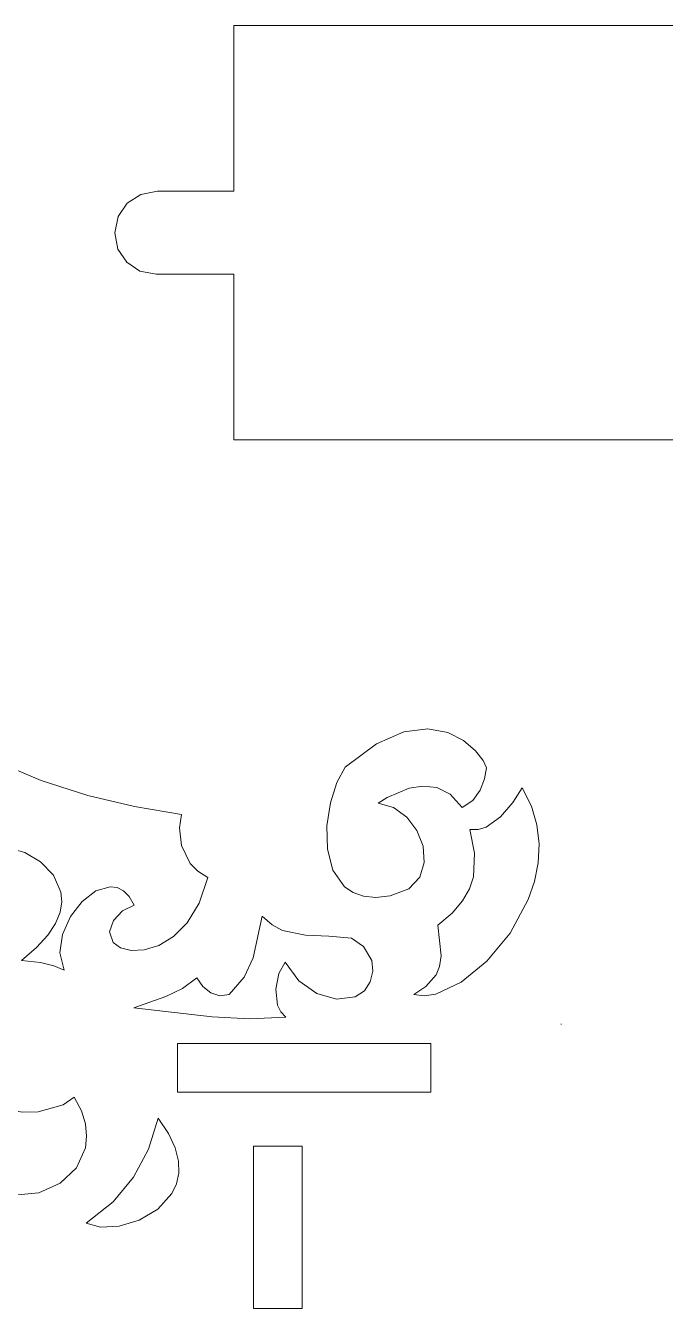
# Model space of a CAD drawing. Header units: millimetres. Extents: x -177 to 176, y -151 to 151.
# Drawn here: x 39.6 to 77.7, y -60.9 to 15.7 of the extents above; entities that cross this region are included whole.
import ezdxf

# ---------------------------------------------------------------- set-up
doc = ezdxf.new("R2010")
doc.units = ezdxf.units.MM
doc.header["$MEASUREMENT"] = 0
doc.layers.add('Camada 1', color=7, linetype='Continuous')
doc.layers.add('layer 1', color=7, linetype='Continuous')

msp = doc.modelspace()

# ---------------------------------------------------------------- linework, layer by layer
at = {"layer": 'Camada 1', "color": 1, "lineweight": 9}
msp.add_open_spline([(51.9858, 0.8632), (51.9858, 0.8632), (47.362, 0.8632), (47.362, 0.8632), (47.362, 0.8632), (47.362, 0.8632), (46.3834, 1.0522), (46.3834, 1.0522), (46.3834, 1.0522), (46.3834, 1.0522), (45.5991, 1.5734), (45.5991, 1.5734), (45.5991, 1.5734), (45.5991, 1.5734), (45.0781, 2.3574), (45.0781, 2.3574), (45.0781, 2.3574), (45.0781, 2.3574), (44.889, 3.3361), (44.889, 3.3361), (44.889, 3.3361), (44.889, 3.3361), (45.0887, 4.3147), (45.0887, 4.3147), (45.0887, 4.3147), (45.0887, 4.3147), (45.6334, 5.0991), (45.6334, 5.0991), (45.6334, 5.0991), (45.6334, 5.0991), (46.4413, 5.6201), (46.4413, 5.6201), (46.4413, 5.6201), (46.4413, 5.6201), (47.4305, 5.8091), (47.4305, 5.8091), (47.4305, 5.8091), (47.4305, 5.8091), (51.9816, 5.8091), (51.9816, 5.8091), (51.9816, 5.8091), (51.9816, 5.8091), (51.9858, 15.7007), (51.9858, 15.7007), (51.9858, 15.7007), (51.9858, 15.7007), (101.445, 15.7007), (101.445, 15.7007), (101.445, 15.7007), (101.445, 15.7007), (101.4495, 5.8091), (101.4495, 5.8091), (101.4495, 5.8091), (101.4495, 5.8091), (106.0003, 5.8091), (106.0003, 5.8091), (106.0003, 5.8091), (106.0003, 5.8091), (106.9898, 5.6201), (106.9898, 5.6201), (106.9898, 5.6201), (106.9898, 5.6201), (107.7977, 5.0991), (107.7977, 5.0991), (107.7977, 5.0991), (107.7977, 5.0991), (108.3424, 4.3147), (108.3424, 4.3147), (108.3424, 4.3147), (108.3424, 4.3147), (108.542, 3.3361), (108.542, 3.3361), (108.542, 3.3361), (108.542, 3.3361), (108.353, 2.3574), (108.353, 2.3574), (108.353, 2.3574), (108.353, 2.3574), (107.8318, 1.5734), (107.8318, 1.5734), (107.8318, 1.5734), (107.8318, 1.5734), (107.0477, 1.0522), (107.0477, 1.0522), (107.0477, 1.0522), (107.0477, 1.0522), (106.0692, 0.8632), (106.0692, 0.8632), (106.0692, 0.8632), (106.0692, 0.8632), (101.445, 0.8632), (101.445, 0.8632), (101.445, 0.8632), (101.445, 0.8632), (101.445, -9.0289), (101.445, -9.0289), (101.445, -9.0289), (101.445, -9.0289), (51.9858, -9.0289), (51.9858, -9.0289), (51.9858, -9.0289), (51.9858, -9.0289), (51.9858, 0.8632), (51.9858, 0.8632), (51.9858, 0.8632), (51.9858, 0.8632), (51.9858, 0.8632), (51.9858, 0.8632)], degree=3, knots=[0, 0, 0, 0, 0.0357142857142857, 0.0357142857142857, 0.0357142857142857, 0.0357142857142857, 0.0714285714285714, 0.0714285714285714, 0.0714285714285714, 0.0714285714285714, 0.1071428571428571, 0.1071428571428571, 0.1071428571428571, 0.1071428571428571, 0.1428571428571428, 0.1428571428571428, 0.1428571428571428, 0.1428571428571428, 0.1785714285714286, 0.1785714285714286, 0.1785714285714286, 0.1785714285714286, 0.2142857142857143, 0.2142857142857143, 0.2142857142857143, 0.2142857142857143, 0.25, 0.25, 0.25, 0.25, 0.2857142857142857, 0.2857142857142857, 0.2857142857142857, 0.2857142857142857, 0.3214285714285715, 0.3214285714285715, 0.3214285714285715, 0.3214285714285715, 0.3571428571428572, 0.3571428571428572, 0.3571428571428572, 0.3571428571428572, 0.3928571428571428, 0.3928571428571428, 0.3928571428571428, 0.3928571428571428, 0.4285714285714285, 0.4285714285714285, 0.4285714285714285, 0.4285714285714285, 0.4642857142857143, 0.4642857142857143, 0.4642857142857143, 0.4642857142857143, 0.5, 0.5, 0.5, 0.5, 0.5357142857142857, 0.5357142857142857, 0.5357142857142857, 0.5357142857142857, 0.5714285714285714, 0.5714285714285714, 0.5714285714285714, 0.5714285714285714, 0.6071428571428571, 0.6071428571428571, 0.6071428571428571, 0.6071428571428571, 0.6428571428571429, 0.6428571428571429, 0.6428571428571429, 0.6428571428571429, 0.6785714285714286, 0.6785714285714286, 0.6785714285714286, 0.6785714285714286, 0.7142857142857143, 0.7142857142857143, 0.7142857142857143, 0.7142857142857143, 0.75, 0.75, 0.75, 0.75, 0.7857142857142857, 0.7857142857142857, 0.7857142857142857, 0.7857142857142857, 0.8214285714285714, 0.8214285714285714, 0.8214285714285714, 0.8214285714285714, 0.8571428571428571, 0.8571428571428571, 0.8571428571428571, 0.8571428571428571, 0.8928571428571429, 0.8928571428571429, 0.8928571428571429, 0.8928571428571429, 0.9285714285714286, 0.9285714285714286, 0.9285714285714286, 0.9285714285714286, 1, 1, 1, 1], dxfattribs=at)
at = {"layer": 'layer 1', "color": 1, "lineweight": 9}
for points, knots in [([(60.5902, -30.7227), (60.5902, -30.7227), (61.5177, -30.9729), (61.5177, -30.9729), (61.5177, -30.9729), (61.5177, -30.9729), (62.308, -31.5529), (62.308, -31.5529), (62.308, -31.5529), (62.308, -31.5529), (62.9103, -32.3606), (62.9103, -32.3606), (62.9103, -32.3606), (62.9103, -32.3606), (63.274, -33.2945), (63.274, -33.2945), (63.274, -33.2945), (63.274, -33.2945), (63.3478, -34.2529), (63.3478, -34.2529), (63.3478, -34.2529), (63.3478, -34.2529), (63.0812, -35.1339), (63.0812, -35.1339), (63.0812, -35.1339), (63.0812, -35.1339), (62.4231, -35.8362), (62.4231, -35.8362), (62.4231, -35.8362), (62.4231, -35.8362), (61.3223, -36.2577), (61.3223, -36.2577), (61.3223, -36.2577), (61.3223, -36.2577), (60.4539, -36.3439), (60.4539, -36.3439), (60.4539, -36.3439), (60.4539, -36.3439), (59.7152, -36.2693), (59.7152, -36.2693), (59.7152, -36.2693), (59.7152, -36.2693), (59.0982, -36.0524), (59.0982, -36.0524), (59.0982, -36.0524), (59.0982, -36.0524), (58.5951, -35.7111), (58.5951, -35.7111), (58.5951, -35.7111), (58.5951, -35.7111), (57.9006, -34.7284), (57.9006, -34.7284), (57.9006, -34.7284), (57.9006, -34.7284), (57.5688, -33.4678), (57.5688, -33.4678), (57.5688, -33.4678), (57.5688, -33.4678), (57.538, -32.075), (57.538, -32.075), (57.538, -32.075), (57.538, -32.075), (57.746, -30.6963), (57.746, -30.6963), (57.746, -30.6963), (57.746, -30.6963), (58.1306, -29.4775), (58.1306, -29.4775), (58.1306, -29.4775), (58.1306, -29.4775), (58.6296, -28.5649), (58.6296, -28.5649), (58.6296, -28.5649), (58.6296, -28.5649), (60.4937, -27.1799), (60.4937, -27.1799), (60.4937, -27.1799), (60.4937, -27.1799), (62.1385, -26.4663), (62.1385, -26.4663), (62.1385, -26.4663), (62.1385, -26.4663), (63.5581, -26.2876), (63.5581, -26.2876), (63.5581, -26.2876), (63.5581, -26.2876), (64.7464, -26.5065), (64.7464, -26.5065), (64.7464, -26.5065), (64.7464, -26.5065), (65.6971, -26.9862), (65.6971, -26.9862), (65.6971, -26.9862), (65.6971, -26.9862), (66.4046, -27.5895), (66.4046, -27.5895), (66.4046, -27.5895), (66.4046, -27.5895), (66.8623, -28.1799), (66.8623, -28.1799), (66.8623, -28.1799), (66.8623, -28.1799), (67.0643, -28.62), (67.0643, -28.62), (67.0643, -28.62), (67.0643, -28.62), (66.9409, -29.2672), (66.9409, -29.2672), (66.9409, -29.2672), (66.9409, -29.2672), (66.6762, -29.9455), (66.6762, -29.9455), (66.6762, -29.9455), (66.6762, -29.9455), (66.2414, -30.5515), (66.2414, -30.5515), (66.2414, -30.5515), (66.2414, -30.5515), (65.6081, -30.9826), (65.6081, -30.9826), (65.6081, -30.9826), (65.6081, -30.9826), (64.8985, -30.1869), (64.8985, -30.1869), (64.8985, -30.1869), (64.8985, -30.1869), (64.0981, -29.7891), (64.0981, -29.7891), (64.0981, -29.7891), (64.0981, -29.7891), (63.2643, -29.6995), (63.2643, -29.6995), (63.2643, -29.6995), (63.2643, -29.6995), (62.4539, -29.8278), (62.4539, -29.8278), (62.4539, -29.8278), (62.4539, -29.8278), (61.1324, -30.3789), (61.1324, -30.3789), (61.1324, -30.3789), (61.1324, -30.3789), (60.5902, -30.7227), (60.5902, -30.7227), (60.5902, -30.7227), (60.5902, -30.7227), (60.5902, -30.7227), (60.5902, -30.7227)], [0, 0, 0, 0, 0.0263157894736842, 0.0263157894736842, 0.0263157894736842, 0.0263157894736842, 0.0526315789473684, 0.0526315789473684, 0.0526315789473684, 0.0526315789473684, 0.0789473684210526, 0.0789473684210526, 0.0789473684210526, 0.0789473684210526, 0.1052631578947368, 0.1052631578947368, 0.1052631578947368, 0.1052631578947368, 0.131578947368421, 0.131578947368421, 0.131578947368421, 0.131578947368421, 0.1578947368421053, 0.1578947368421053, 0.1578947368421053, 0.1578947368421053, 0.1842105263157895, 0.1842105263157895, 0.1842105263157895, 0.1842105263157895, 0.2105263157894737, 0.2105263157894737, 0.2105263157894737, 0.2105263157894737, 0.2368421052631579, 0.2368421052631579, 0.2368421052631579, 0.2368421052631579, 0.2631578947368421, 0.2631578947368421, 0.2631578947368421, 0.2631578947368421, 0.2894736842105263, 0.2894736842105263, 0.2894736842105263, 0.2894736842105263, 0.3157894736842105, 0.3157894736842105, 0.3157894736842105, 0.3157894736842105, 0.3421052631578947, 0.3421052631578947, 0.3421052631578947, 0.3421052631578947, 0.3684210526315789, 0.3684210526315789, 0.3684210526315789, 0.3684210526315789, 0.3947368421052632, 0.3947368421052632, 0.3947368421052632, 0.3947368421052632, 0.4210526315789473, 0.4210526315789473, 0.4210526315789473, 0.4210526315789473, 0.4473684210526316, 0.4473684210526316, 0.4473684210526316, 0.4473684210526316, 0.4736842105263158, 0.4736842105263158, 0.4736842105263158, 0.4736842105263158, 0.5, 0.5, 0.5, 0.5, 0.5263157894736842, 0.5263157894736842, 0.5263157894736842, 0.5263157894736842, 0.5526315789473685, 0.5526315789473685, 0.5526315789473685, 0.5526315789473685, 0.5789473684210527, 0.5789473684210527, 0.5789473684210527, 0.5789473684210527, 0.6052631578947368, 0.6052631578947368, 0.6052631578947368, 0.6052631578947368, 0.631578947368421, 0.631578947368421, 0.631578947368421, 0.631578947368421, 0.6578947368421053, 0.6578947368421053, 0.6578947368421053, 0.6578947368421053, 0.6842105263157895, 0.6842105263157895, 0.6842105263157895, 0.6842105263157895, 0.7105263157894737, 0.7105263157894737, 0.7105263157894737, 0.7105263157894737, 0.7368421052631579, 0.7368421052631579, 0.7368421052631579, 0.7368421052631579, 0.7631578947368421, 0.7631578947368421, 0.7631578947368421, 0.7631578947368421, 0.7894736842105263, 0.7894736842105263, 0.7894736842105263, 0.7894736842105263, 0.8157894736842105, 0.8157894736842105, 0.8157894736842105, 0.8157894736842105, 0.8421052631578947, 0.8421052631578947, 0.8421052631578947, 0.8421052631578947, 0.868421052631579, 0.868421052631579, 0.868421052631579, 0.868421052631579, 0.8947368421052632, 0.8947368421052632, 0.8947368421052632, 0.8947368421052632, 0.9210526315789473, 0.9210526315789473, 0.9210526315789473, 0.9210526315789473, 0.9473684210526315, 0.9473684210526315, 0.9473684210526315, 0.9473684210526315, 1, 1, 1, 1]), ([(32.7767, -30.1309), (32.7767, -30.1309), (32.2075, -31.2975), (32.2075, -31.2975), (32.2075, -31.2975), (32.2075, -31.2975), (31.982, -32.2536), (31.982, -32.2536), (31.982, -32.2536), (31.982, -32.2536), (31.8841, -33.3543), (31.8841, -33.3543), (31.8841, -33.3543), (31.8841, -33.3543), (31.9801, -34.5229), (31.9801, -34.5229), (31.9801, -34.5229), (31.9801, -34.5229), (32.3366, -35.6813), (32.3366, -35.6813), (32.3366, -35.6813), (32.3366, -35.6813), (33.0195, -36.7526), (33.0195, -36.7526), (33.0195, -36.7526), (33.0195, -36.7526), (34.0957, -37.6588), (34.0957, -37.6588), (34.0957, -37.6588), (34.0957, -37.6588), (35.7253, -38.0847), (35.7253, -38.0847), (35.7253, -38.0847), (35.7253, -38.0847), (36.9454, -37.9603), (36.9454, -37.9603), (36.9454, -37.9603), (36.9454, -37.9603), (37.795, -37.4243), (37.795, -37.4243), (37.795, -37.4243), (37.795, -37.4243), (38.3133, -36.6156), (38.3133, -36.6156), (38.3133, -36.6156), (38.3133, -36.6156), (38.5394, -35.6727), (38.5394, -35.6727), (38.5394, -35.6727), (38.5394, -35.6727), (38.5133, -34.7346), (38.5133, -34.7346), (38.5133, -34.7346), (38.5133, -34.7346), (38.2734, -33.9402), (38.2734, -33.9402), (38.2734, -33.9402), (38.2734, -33.9402), (37.8592, -33.4277), (37.8592, -33.4277), (37.8592, -33.4277), (37.8592, -33.4277), (38.599, -33.3984), (38.599, -33.3984), (38.599, -33.3984), (38.599, -33.3984), (39.5221, -33.6718), (39.5221, -33.6718), (39.5221, -33.6718), (39.5221, -33.6718), (40.457, -34.2201), (40.457, -34.2201), (40.457, -34.2201), (40.457, -34.2201), (41.2324, -35.0152), (41.2324, -35.0152), (41.2324, -35.0152), (41.2324, -35.0152), (41.6774, -36.0291), (41.6774, -36.0291), (41.6774, -36.0291), (41.6774, -36.0291), (41.7224, -36.6094), (41.7224, -36.6094), (41.7224, -36.6094), (41.7224, -36.6094), (41.6205, -37.2339), (41.6205, -37.2339), (41.6205, -37.2339), (41.6205, -37.2339), (41.3502, -37.8992), (41.3502, -37.8992), (41.3502, -37.8992), (41.3502, -37.8992), (40.8903, -38.6016), (40.8903, -38.6016), (40.8903, -38.6016), (40.8903, -38.6016), (40.2192, -39.3378), (40.2192, -39.3378), (40.2192, -39.3378), (40.2192, -39.3378), (39.3156, -40.104), (39.3156, -40.104), (39.3156, -40.104), (39.3156, -40.104), (40.4607, -40.2351), (40.4607, -40.2351), (40.4607, -40.2351), (40.4607, -40.2351), (41.2562, -40.4287), (41.2562, -40.4287), (41.2562, -40.4287), (41.2562, -40.4287), (41.8704, -40.681), (41.8704, -40.681), (41.8704, -40.681), (41.8704, -40.681), (41.6092, -39.654), (41.6092, -39.654), (41.6092, -39.654), (41.6092, -39.654), (41.7638, -38.554), (41.7638, -38.554), (41.7638, -38.554), (41.7638, -38.554), (42.2379, -37.4953), (42.2379, -37.4953), (42.2379, -37.4953), (42.2379, -37.4953), (42.9357, -36.5915), (42.9357, -36.5915), (42.9357, -36.5915), (42.9357, -36.5915), (43.7615, -35.9569), (43.7615, -35.9569), (43.7615, -35.9569), (43.7615, -35.9569), (44.6193, -35.7053), (44.6193, -35.7053), (44.6193, -35.7053), (44.6193, -35.7053), (45.0302, -35.7589), (45.0302, -35.7589), (45.0302, -35.7589), (45.0302, -35.7589), (45.413, -35.9509), (45.413, -35.9509), (45.413, -35.9509), (45.413, -35.9509), (45.7559, -36.2955), (45.7559, -36.2955), (45.7559, -36.2955), (45.7559, -36.2955), (46.0469, -36.8071), (46.0469, -36.8071), (46.0469, -36.8071), (46.0469, -36.8071), (45.3472, -37.1455), (45.3472, -37.1455), (45.3472, -37.1455), (45.3472, -37.1455), (44.8108, -37.7189), (44.8108, -37.7189), (44.8108, -37.7189), (44.8108, -37.7189), (44.5763, -38.3929), (44.5763, -38.3929), (44.5763, -38.3929), (44.5763, -38.3929), (44.7831, -39.032), (44.7831, -39.032), (44.7831, -39.032), (44.7831, -39.032), (45.2211, -39.3485), (45.2211, -39.3485), (45.2211, -39.3485), (45.2211, -39.3485), (45.8639, -39.5084), (45.8639, -39.5084), (45.8639, -39.5084), (45.8639, -39.5084), (46.6476, -39.4757), (46.6476, -39.4757), (46.6476, -39.4757), (46.6476, -39.4757), (47.5084, -39.2142), (47.5084, -39.2142), (47.5084, -39.2142), (47.5084, -39.2142), (48.3823, -38.6881), (48.3823, -38.6881), (48.3823, -38.6881), (48.3823, -38.6881), (49.205, -37.8608), (49.205, -37.8608), (49.205, -37.8608), (49.205, -37.8608), (49.9132, -36.6963), (49.9132, -36.6963), (49.9132, -36.6963), (49.9132, -36.6963), (50.4427, -35.1587), (50.4427, -35.1587), (50.4427, -35.1587), (50.4427, -35.1587), (49.8452, -34.7804), (49.8452, -34.7804), (49.8452, -34.7804), (49.8452, -34.7804), (49.3946, -34.3141), (49.3946, -34.3141), (49.3946, -34.3141), (49.3946, -34.3141), (48.87, -33.2411), (48.87, -33.2411), (48.87, -33.2411), (48.87, -33.2411), (48.7403, -32.1857), (48.7403, -32.1857), (48.7403, -32.1857), (48.7403, -32.1857), (48.8764, -31.3947), (48.8764, -31.3947), (48.8764, -31.3947), (48.8764, -31.3947), (46.0717, -30.9197), (46.0717, -30.9197), (46.0717, -30.9197), (46.0717, -30.9197), (43.2722, -30.2541), (43.2722, -30.2541), (43.2722, -30.2541), (43.2722, -30.2541), (40.4932, -29.3619), (40.4932, -29.3619), (40.4932, -29.3619), (40.4932, -29.3619), (37.7503, -28.2069), (37.7503, -28.2069), (37.7503, -28.2069), (37.7503, -28.2069), (36.9297, -28.863), (36.9297, -28.863), (36.9297, -28.863), (36.9297, -28.863), (35.74, -29.5535), (35.74, -29.5535), (35.74, -29.5535), (35.74, -29.5535), (34.312, -30.0517), (34.312, -30.0517), (34.312, -30.0517), (34.312, -30.0517), (33.5497, -30.158), (33.5497, -30.158), (33.5497, -30.158), (33.5497, -30.158), (32.7767, -30.1309), (32.7767, -30.1309), (32.7767, -30.1309), (32.7767, -30.1309), (32.7767, -30.1309), (32.7767, -30.1309)], [0, 0, 0, 0, 0.0149253731343284, 0.0149253731343284, 0.0149253731343284, 0.0149253731343284, 0.0298507462686567, 0.0298507462686567, 0.0298507462686567, 0.0298507462686567, 0.0447761194029851, 0.0447761194029851, 0.0447761194029851, 0.0447761194029851, 0.0597014925373134, 0.0597014925373134, 0.0597014925373134, 0.0597014925373134, 0.0746268656716418, 0.0746268656716418, 0.0746268656716418, 0.0746268656716418, 0.0895522388059701, 0.0895522388059701, 0.0895522388059701, 0.0895522388059701, 0.1044776119402985, 0.1044776119402985, 0.1044776119402985, 0.1044776119402985, 0.1194029850746269, 0.1194029850746269, 0.1194029850746269, 0.1194029850746269, 0.1343283582089552, 0.1343283582089552, 0.1343283582089552, 0.1343283582089552, 0.1492537313432836, 0.1492537313432836, 0.1492537313432836, 0.1492537313432836, 0.1641791044776119, 0.1641791044776119, 0.1641791044776119, 0.1641791044776119, 0.1791044776119403, 0.1791044776119403, 0.1791044776119403, 0.1791044776119403, 0.1940298507462687, 0.1940298507462687, 0.1940298507462687, 0.1940298507462687, 0.208955223880597, 0.208955223880597, 0.208955223880597, 0.208955223880597, 0.2238805970149254, 0.2238805970149254, 0.2238805970149254, 0.2238805970149254, 0.2388059701492537, 0.2388059701492537, 0.2388059701492537, 0.2388059701492537, 0.2537313432835821, 0.2537313432835821, 0.2537313432835821, 0.2537313432835821, 0.2686567164179104, 0.2686567164179104, 0.2686567164179104, 0.2686567164179104, 0.2835820895522388, 0.2835820895522388, 0.2835820895522388, 0.2835820895522388, 0.2985074626865671, 0.2985074626865671, 0.2985074626865671, 0.2985074626865671, 0.3134328358208955, 0.3134328358208955, 0.3134328358208955, 0.3134328358208955, 0.3283582089552239, 0.3283582089552239, 0.3283582089552239, 0.3283582089552239, 0.3432835820895522, 0.3432835820895522, 0.3432835820895522, 0.3432835820895522, 0.3582089552238806, 0.3582089552238806, 0.3582089552238806, 0.3582089552238806, 0.373134328358209, 0.373134328358209, 0.373134328358209, 0.373134328358209, 0.3880597014925373, 0.3880597014925373, 0.3880597014925373, 0.3880597014925373, 0.4029850746268657, 0.4029850746268657, 0.4029850746268657, 0.4029850746268657, 0.417910447761194, 0.417910447761194, 0.417910447761194, 0.417910447761194, 0.4328358208955224, 0.4328358208955224, 0.4328358208955224, 0.4328358208955224, 0.4477611940298508, 0.4477611940298508, 0.4477611940298508, 0.4477611940298508, 0.4626865671641791, 0.4626865671641791, 0.4626865671641791, 0.4626865671641791, 0.4776119402985075, 0.4776119402985075, 0.4776119402985075, 0.4776119402985075, 0.4925373134328358, 0.4925373134328358, 0.4925373134328358, 0.4925373134328358, 0.5074626865671642, 0.5074626865671642, 0.5074626865671642, 0.5074626865671642, 0.5223880597014925, 0.5223880597014925, 0.5223880597014925, 0.5223880597014925, 0.5373134328358209, 0.5373134328358209, 0.5373134328358209, 0.5373134328358209, 0.5522388059701493, 0.5522388059701493, 0.5522388059701493, 0.5522388059701493, 0.5671641791044776, 0.5671641791044776, 0.5671641791044776, 0.5671641791044776, 0.582089552238806, 0.582089552238806, 0.582089552238806, 0.582089552238806, 0.5970149253731343, 0.5970149253731343, 0.5970149253731343, 0.5970149253731343, 0.6119402985074627, 0.6119402985074627, 0.6119402985074627, 0.6119402985074627, 0.6268656716417911, 0.6268656716417911, 0.6268656716417911, 0.6268656716417911, 0.6417910447761194, 0.6417910447761194, 0.6417910447761194, 0.6417910447761194, 0.6567164179104478, 0.6567164179104478, 0.6567164179104478, 0.6567164179104478, 0.6716417910447762, 0.6716417910447762, 0.6716417910447762, 0.6716417910447762, 0.6865671641791045, 0.6865671641791045, 0.6865671641791045, 0.6865671641791045, 0.7014925373134329, 0.7014925373134329, 0.7014925373134329, 0.7014925373134329, 0.7164179104477612, 0.7164179104477612, 0.7164179104477612, 0.7164179104477612, 0.7313432835820896, 0.7313432835820896, 0.7313432835820896, 0.7313432835820896, 0.746268656716418, 0.746268656716418, 0.746268656716418, 0.746268656716418, 0.7611940298507462, 0.7611940298507462, 0.7611940298507462, 0.7611940298507462, 0.7761194029850746, 0.7761194029850746, 0.7761194029850746, 0.7761194029850746, 0.7910447761194029, 0.7910447761194029, 0.7910447761194029, 0.7910447761194029, 0.8059701492537313, 0.8059701492537313, 0.8059701492537313, 0.8059701492537313, 0.8208955223880597, 0.8208955223880597, 0.8208955223880597, 0.8208955223880597, 0.835820895522388, 0.835820895522388, 0.835820895522388, 0.835820895522388, 0.8507462686567164, 0.8507462686567164, 0.8507462686567164, 0.8507462686567164, 0.8656716417910447, 0.8656716417910447, 0.8656716417910447, 0.8656716417910447, 0.8805970149253731, 0.8805970149253731, 0.8805970149253731, 0.8805970149253731, 0.8955223880597015, 0.8955223880597015, 0.8955223880597015, 0.8955223880597015, 0.9104477611940298, 0.9104477611940298, 0.9104477611940298, 0.9104477611940298, 0.9253731343283582, 0.9253731343283582, 0.9253731343283582, 0.9253731343283582, 0.9402985074626866, 0.9402985074626866, 0.9402985074626866, 0.9402985074626866, 0.9552238805970149, 0.9552238805970149, 0.9552238805970149, 0.9552238805970149, 0.9701492537313433, 0.9701492537313433, 0.9701492537313433, 0.9701492537313433, 1, 1, 1, 1]), ([(62.7234, -42.1372), (62.7234, -42.1372), (63.4504, -41.6612), (63.4504, -41.6612), (63.4504, -41.6612), (63.4504, -41.6612), (64.0608, -40.9768), (64.0608, -40.9768), (64.0608, -40.9768), (64.0608, -40.9768), (64.2622, -40.4799), (64.2622, -40.4799), (64.2622, -40.4799), (64.2622, -40.4799), (64.3623, -39.8391), (64.3623, -39.8391), (64.3623, -39.8391), (64.3623, -39.8391), (64.1619, -38.0033), (64.1619, -38.0033), (64.1619, -38.0033), (64.1619, -38.0033), (65.0136, -37.2817), (65.0136, -37.2817), (65.0136, -37.2817), (65.0136, -37.2817), (65.6316, -36.5598), (65.6316, -36.5598), (65.6316, -36.5598), (65.6316, -36.5598), (66.0448, -35.8395), (66.0448, -35.8395), (66.0448, -35.8395), (66.0448, -35.8395), (66.2828, -35.1214), (66.2828, -35.1214), (66.2828, -35.1214), (66.2828, -35.1214), (66.352, -33.6984), (66.352, -33.6984), (66.352, -33.6984), (66.352, -33.6984), (66.0752, -32.3014), (66.0752, -32.3014), (66.0752, -32.3014), (66.0752, -32.3014), (66.5625, -32.2942), (66.5625, -32.2942), (66.5625, -32.2942), (66.5625, -32.2942), (67.0317, -32.1464), (67.0317, -32.1464), (67.0317, -32.1464), (67.0317, -32.1464), (67.8953, -31.5356), (67.8953, -31.5356), (67.8953, -31.5356), (67.8953, -31.5356), (68.6251, -30.6824), (68.6251, -30.6824), (68.6251, -30.6824), (68.6251, -30.6824), (69.1797, -29.8013), (69.1797, -29.8013), (69.1797, -29.8013), (69.1797, -29.8013), (69.7405, -30.8943), (69.7405, -30.8943), (69.7405, -30.8943), (69.7405, -30.8943), (70.073, -32.0151), (70.073, -32.0151), (70.073, -32.0151), (70.073, -32.0151), (70.199, -33.1486), (70.199, -33.1486), (70.199, -33.1486), (70.199, -33.1486), (70.1392, -34.2792), (70.1392, -34.2792), (70.1392, -34.2792), (70.1392, -34.2792), (69.9154, -35.3922), (69.9154, -35.3922), (69.9154, -35.3922), (69.9154, -35.3922), (69.5489, -36.4725), (69.5489, -36.4725), (69.5489, -36.4725), (69.5489, -36.4725), (68.4728, -38.4735), (68.4728, -38.4735), (68.4728, -38.4735), (68.4728, -38.4735), (67.0817, -40.1616), (67.0817, -40.1616), (67.0817, -40.1616), (67.0817, -40.1616), (65.5458, -41.4156), (65.5458, -41.4156), (65.5458, -41.4156), (65.5458, -41.4156), (64.0364, -42.1145), (64.0364, -42.1145), (64.0364, -42.1145), (64.0364, -42.1145), (63.3447, -42.218), (63.3447, -42.218), (63.3447, -42.218), (63.3447, -42.218), (62.7234, -42.1372), (62.7234, -42.1372), (62.7234, -42.1372), (62.7234, -42.1372), (62.7234, -42.1372), (62.7234, -42.1372)], [0, 0, 0, 0, 0.0333333333333333, 0.0333333333333333, 0.0333333333333333, 0.0333333333333333, 0.0666666666666667, 0.0666666666666667, 0.0666666666666667, 0.0666666666666667, 0.1, 0.1, 0.1, 0.1, 0.1333333333333333, 0.1333333333333333, 0.1333333333333333, 0.1333333333333333, 0.1666666666666667, 0.1666666666666667, 0.1666666666666667, 0.1666666666666667, 0.2, 0.2, 0.2, 0.2, 0.2333333333333333, 0.2333333333333333, 0.2333333333333333, 0.2333333333333333, 0.2666666666666667, 0.2666666666666667, 0.2666666666666667, 0.2666666666666667, 0.3, 0.3, 0.3, 0.3, 0.3333333333333333, 0.3333333333333333, 0.3333333333333333, 0.3333333333333333, 0.3666666666666666, 0.3666666666666666, 0.3666666666666666, 0.3666666666666666, 0.4, 0.4, 0.4, 0.4, 0.4333333333333333, 0.4333333333333333, 0.4333333333333333, 0.4333333333333333, 0.4666666666666667, 0.4666666666666667, 0.4666666666666667, 0.4666666666666667, 0.5, 0.5, 0.5, 0.5, 0.5333333333333333, 0.5333333333333333, 0.5333333333333333, 0.5333333333333333, 0.5666666666666667, 0.5666666666666667, 0.5666666666666667, 0.5666666666666667, 0.6, 0.6, 0.6, 0.6, 0.6333333333333333, 0.6333333333333333, 0.6333333333333333, 0.6333333333333333, 0.6666666666666666, 0.6666666666666666, 0.6666666666666666, 0.6666666666666666, 0.7, 0.7, 0.7, 0.7, 0.7333333333333333, 0.7333333333333333, 0.7333333333333333, 0.7333333333333333, 0.7666666666666667, 0.7666666666666667, 0.7666666666666667, 0.7666666666666667, 0.8, 0.8, 0.8, 0.8, 0.8333333333333334, 0.8333333333333334, 0.8333333333333334, 0.8333333333333334, 0.8666666666666667, 0.8666666666666667, 0.8666666666666667, 0.8666666666666667, 0.9, 0.9, 0.9, 0.9, 0.9333333333333333, 0.9333333333333333, 0.9333333333333333, 0.9333333333333333, 1, 1, 1, 1]), ([(46.029, -42.9486), (46.029, -42.9486), (47.9267, -42.2543), (47.9267, -42.2543), (47.9267, -42.2543), (47.9267, -42.2543), (48.9339, -41.777), (48.9339, -41.777), (48.9339, -41.777), (48.9339, -41.777), (49.7833, -41.148), (49.7833, -41.148), (49.7833, -41.148), (49.7833, -41.148), (50.1339, -41.6619), (50.1339, -41.6619), (50.1339, -41.6619), (50.1339, -41.6619), (50.6109, -42.0443), (50.6109, -42.0443), (50.6109, -42.0443), (50.6109, -42.0443), (51.1547, -42.2259), (51.1547, -42.2259), (51.1547, -42.2259), (51.1547, -42.2259), (51.7064, -42.1372), (51.7064, -42.1372), (51.7064, -42.1372), (51.7064, -42.1372), (52.6143, -41.1175), (52.6143, -41.1175), (52.6143, -41.1175), (52.6143, -41.1175), (53.1384, -39.9563), (53.1384, -39.9563), (53.1384, -39.9563), (53.1384, -39.9563), (53.6846, -37.4665), (53.6846, -37.4665), (53.6846, -37.4665), (53.6846, -37.4665), (54.2684, -37.9819), (54.2684, -37.9819), (54.2684, -37.9819), (54.2684, -37.9819), (54.8997, -38.3178), (54.8997, -38.3178), (54.8997, -38.3178), (54.8997, -38.3178), (56.2567, -38.6102), (56.2567, -38.6102), (56.2567, -38.6102), (56.2567, -38.6102), (57.66, -38.6604), (57.66, -38.6604), (57.66, -38.6604), (57.66, -38.6604), (59.0143, -38.7853), (59.0143, -38.7853), (59.0143, -38.7853), (59.0143, -38.7853), (59.7163, -39.2693), (59.7163, -39.2693), (59.7163, -39.2693), (59.7163, -39.2693), (60.2233, -40.104), (60.2233, -40.104), (60.2233, -40.104), (60.2233, -40.104), (60.2796, -40.758), (60.2796, -40.758), (60.2796, -40.758), (60.2796, -40.758), (60.1303, -41.3865), (60.1303, -41.3865), (60.1303, -41.3865), (60.1303, -41.3865), (59.7804, -41.9164), (59.7804, -41.9164), (59.7804, -41.9164), (59.7804, -41.9164), (59.2341, -42.2745), (59.2341, -42.2745), (59.2341, -42.2745), (59.2341, -42.2745), (58.1145, -42.4145), (58.1145, -42.4145), (58.1145, -42.4145), (58.1145, -42.4145), (56.9438, -42.074), (56.9438, -42.074), (56.9438, -42.074), (56.9438, -42.074), (55.8743, -41.3184), (55.8743, -41.3184), (55.8743, -41.3184), (55.8743, -41.3184), (55.058, -40.214), (55.058, -40.214), (55.058, -40.214), (55.058, -40.214), (54.6737, -40.8855), (54.6737, -40.8855), (54.6737, -40.8855), (54.6737, -40.8855), (54.4896, -41.8251), (54.4896, -41.8251), (54.4896, -41.8251), (54.4896, -41.8251), (54.5991, -42.7803), (54.5991, -42.7803), (54.5991, -42.7803), (54.5991, -42.7803), (54.793, -43.1845), (54.793, -43.1845), (54.793, -43.1845), (54.793, -43.1845), (55.0955, -43.4981), (55.0955, -43.4981), (55.0955, -43.4981), (55.0955, -43.4981), (52.9448, -43.5939), (52.9448, -43.5939), (52.9448, -43.5939), (52.9448, -43.5939), (50.7065, -43.4809), (50.7065, -43.4809), (50.7065, -43.4809), (50.7065, -43.4809), (46.029, -42.9486), (46.029, -42.9486), (46.029, -42.9486), (46.029, -42.9486), (46.029, -42.9486), (46.029, -42.9486)], [0, 0, 0, 0, 0.0285714285714286, 0.0285714285714286, 0.0285714285714286, 0.0285714285714286, 0.0571428571428571, 0.0571428571428571, 0.0571428571428571, 0.0571428571428571, 0.0857142857142857, 0.0857142857142857, 0.0857142857142857, 0.0857142857142857, 0.1142857142857143, 0.1142857142857143, 0.1142857142857143, 0.1142857142857143, 0.1428571428571428, 0.1428571428571428, 0.1428571428571428, 0.1428571428571428, 0.1714285714285714, 0.1714285714285714, 0.1714285714285714, 0.1714285714285714, 0.2, 0.2, 0.2, 0.2, 0.2285714285714286, 0.2285714285714286, 0.2285714285714286, 0.2285714285714286, 0.2571428571428571, 0.2571428571428571, 0.2571428571428571, 0.2571428571428571, 0.2857142857142857, 0.2857142857142857, 0.2857142857142857, 0.2857142857142857, 0.3142857142857143, 0.3142857142857143, 0.3142857142857143, 0.3142857142857143, 0.3428571428571429, 0.3428571428571429, 0.3428571428571429, 0.3428571428571429, 0.3714285714285714, 0.3714285714285714, 0.3714285714285714, 0.3714285714285714, 0.4, 0.4, 0.4, 0.4, 0.4285714285714285, 0.4285714285714285, 0.4285714285714285, 0.4285714285714285, 0.4571428571428571, 0.4571428571428571, 0.4571428571428571, 0.4571428571428571, 0.4857142857142857, 0.4857142857142857, 0.4857142857142857, 0.4857142857142857, 0.5142857142857142, 0.5142857142857142, 0.5142857142857142, 0.5142857142857142, 0.5428571428571428, 0.5428571428571428, 0.5428571428571428, 0.5428571428571428, 0.5714285714285714, 0.5714285714285714, 0.5714285714285714, 0.5714285714285714, 0.6, 0.6, 0.6, 0.6, 0.6285714285714286, 0.6285714285714286, 0.6285714285714286, 0.6285714285714286, 0.6571428571428571, 0.6571428571428571, 0.6571428571428571, 0.6571428571428571, 0.6857142857142857, 0.6857142857142857, 0.6857142857142857, 0.6857142857142857, 0.7142857142857143, 0.7142857142857143, 0.7142857142857143, 0.7142857142857143, 0.7428571428571429, 0.7428571428571429, 0.7428571428571429, 0.7428571428571429, 0.7714285714285715, 0.7714285714285715, 0.7714285714285715, 0.7714285714285715, 0.8, 0.8, 0.8, 0.8, 0.8285714285714286, 0.8285714285714286, 0.8285714285714286, 0.8285714285714286, 0.8571428571428571, 0.8571428571428571, 0.8571428571428571, 0.8571428571428571, 0.8857142857142857, 0.8857142857142857, 0.8857142857142857, 0.8857142857142857, 0.9142857142857143, 0.9142857142857143, 0.9142857142857143, 0.9142857142857143, 0.9428571428571428, 0.9428571428571428, 0.9428571428571428, 0.9428571428571428, 1, 1, 1, 1]), ([(35.7439, -41.5326), (35.7439, -41.5326), (35.2087, -43.1891), (35.2087, -43.1891), (35.2087, -43.1891), (35.2087, -43.1891), (35.0521, -44.7788), (35.0521, -44.7788), (35.0521, -44.7788), (35.0521, -44.7788), (35.158, -45.5486), (35.158, -45.5486), (35.158, -45.5486), (35.158, -45.5486), (35.4088, -46.3013), (35.4088, -46.3013), (35.4088, -46.3013), (35.4088, -46.3013), (35.8216, -47.0374), (35.8216, -47.0374), (35.8216, -47.0374), (35.8216, -47.0374), (36.4132, -47.7566), (36.4132, -47.7566), (36.4132, -47.7566), (36.4132, -47.7566), (37.38, -48.5347), (37.38, -48.5347), (37.38, -48.5347), (37.38, -48.5347), (38.386, -48.9837), (38.386, -48.9837), (38.386, -48.9837), (38.386, -48.9837), (39.3814, -49.1661), (39.3814, -49.1661), (39.3814, -49.1661), (39.3814, -49.1661), (40.317, -49.1442), (40.317, -49.1442), (40.317, -49.1442), (40.317, -49.1442), (41.8117, -48.7374), (41.8117, -48.7374), (41.8117, -48.7374), (41.8117, -48.7374), (42.4753, -48.2638), (42.4753, -48.2638), (42.4753, -48.2638), (42.4753, -48.2638), (42.893, -49.081), (42.893, -49.081), (42.893, -49.081), (42.893, -49.081), (43.1326, -49.8638), (43.1326, -49.8638), (43.1326, -49.8638), (43.1326, -49.8638), (43.2086, -50.6048), (43.2086, -50.6048), (43.2086, -50.6048), (43.2086, -50.6048), (43.135, -51.2957), (43.135, -51.2957), (43.135, -51.2957), (43.135, -51.2957), (42.5971, -52.4986), (42.5971, -52.4986), (42.5971, -52.4986), (42.5971, -52.4986), (41.6339, -53.412), (41.6339, -53.412), (41.6339, -53.412), (41.6339, -53.412), (40.36, -53.9757), (40.36, -53.9757), (40.36, -53.9757), (40.36, -53.9757), (38.891, -54.1288), (38.891, -54.1288), (38.891, -54.1288), (38.891, -54.1288), (37.3414, -53.811), (37.3414, -53.811), (37.3414, -53.811), (37.3414, -53.811), (35.8263, -52.962), (35.8263, -52.962), (35.8263, -52.962), (35.8263, -52.962), (34.4534, -51.7848), (34.4534, -51.7848), (34.4534, -51.7848), (34.4534, -51.7848), (33.2968, -50.5761), (33.2968, -50.5761), (33.2968, -50.5761), (33.2968, -50.5761), (32.339, -49.3509), (32.339, -49.3509), (32.339, -49.3509), (32.339, -49.3509), (31.5621, -48.1236), (31.5621, -48.1236), (31.5621, -48.1236), (31.5621, -48.1236), (30.4811, -45.7228), (30.4811, -45.7228), (30.4811, -45.7228), (30.4811, -45.7228), (29.9128, -43.4923), (29.9128, -43.4923), (29.9128, -43.4923), (29.9128, -43.4923), (29.7162, -41.5508), (29.7162, -41.5508), (29.7162, -41.5508), (29.7162, -41.5508), (29.7505, -40.0172), (29.7505, -40.0172), (29.7505, -40.0172), (29.7505, -40.0172), (29.9467, -38.6476), (29.9467, -38.6476), (29.9467, -38.6476), (29.9467, -38.6476), (31.2162, -40.2136), (31.2162, -40.2136), (31.2162, -40.2136), (31.2162, -40.2136), (32.5709, -41.1775), (32.5709, -41.1775), (32.5709, -41.1775), (32.5709, -41.1775), (34.063, -41.598), (34.063, -41.598), (34.063, -41.598), (34.063, -41.598), (35.7439, -41.5326), (35.7439, -41.5326), (35.7439, -41.5326), (35.7439, -41.5326), (35.7439, -41.5326), (35.7439, -41.5326)], [0, 0, 0, 0, 0.027027027027027, 0.027027027027027, 0.027027027027027, 0.027027027027027, 0.0540540540540541, 0.0540540540540541, 0.0540540540540541, 0.0540540540540541, 0.0810810810810811, 0.0810810810810811, 0.0810810810810811, 0.0810810810810811, 0.1081081081081081, 0.1081081081081081, 0.1081081081081081, 0.1081081081081081, 0.1351351351351351, 0.1351351351351351, 0.1351351351351351, 0.1351351351351351, 0.1621621621621622, 0.1621621621621622, 0.1621621621621622, 0.1621621621621622, 0.1891891891891892, 0.1891891891891892, 0.1891891891891892, 0.1891891891891892, 0.2162162162162162, 0.2162162162162162, 0.2162162162162162, 0.2162162162162162, 0.2432432432432433, 0.2432432432432433, 0.2432432432432433, 0.2432432432432433, 0.2702702702702703, 0.2702702702702703, 0.2702702702702703, 0.2702702702702703, 0.2972972972972973, 0.2972972972972973, 0.2972972972972973, 0.2972972972972973, 0.3243243243243243, 0.3243243243243243, 0.3243243243243243, 0.3243243243243243, 0.3513513513513514, 0.3513513513513514, 0.3513513513513514, 0.3513513513513514, 0.3783783783783784, 0.3783783783783784, 0.3783783783783784, 0.3783783783783784, 0.4054054054054054, 0.4054054054054054, 0.4054054054054054, 0.4054054054054054, 0.4324324324324325, 0.4324324324324325, 0.4324324324324325, 0.4324324324324325, 0.4594594594594595, 0.4594594594594595, 0.4594594594594595, 0.4594594594594595, 0.4864864864864865, 0.4864864864864865, 0.4864864864864865, 0.4864864864864865, 0.5135135135135135, 0.5135135135135135, 0.5135135135135135, 0.5135135135135135, 0.5405405405405406, 0.5405405405405406, 0.5405405405405406, 0.5405405405405406, 0.5675675675675675, 0.5675675675675675, 0.5675675675675675, 0.5675675675675675, 0.5945945945945946, 0.5945945945945946, 0.5945945945945946, 0.5945945945945946, 0.6216216216216216, 0.6216216216216216, 0.6216216216216216, 0.6216216216216216, 0.6486486486486487, 0.6486486486486487, 0.6486486486486487, 0.6486486486486487, 0.6756756756756757, 0.6756756756756757, 0.6756756756756757, 0.6756756756756757, 0.7027027027027027, 0.7027027027027027, 0.7027027027027027, 0.7027027027027027, 0.7297297297297297, 0.7297297297297297, 0.7297297297297297, 0.7297297297297297, 0.7567567567567568, 0.7567567567567568, 0.7567567567567568, 0.7567567567567568, 0.7837837837837838, 0.7837837837837838, 0.7837837837837838, 0.7837837837837838, 0.8108108108108109, 0.8108108108108109, 0.8108108108108109, 0.8108108108108109, 0.8378378378378378, 0.8378378378378378, 0.8378378378378378, 0.8378378378378378, 0.8648648648648649, 0.8648648648648649, 0.8648648648648649, 0.8648648648648649, 0.8918918918918919, 0.8918918918918919, 0.8918918918918919, 0.8918918918918919, 0.918918918918919, 0.918918918918919, 0.918918918918919, 0.918918918918919, 0.9459459459459459, 0.9459459459459459, 0.9459459459459459, 0.9459459459459459, 1, 1, 1, 1]), ([(48.6261, -45.0718), (48.6261, -45.0718), (63.7499, -45.0718), (63.7499, -45.0718), (63.7499, -45.0718), (63.7499, -45.0718), (63.7499, -47.9685), (63.7499, -47.9685), (63.7499, -47.9685), (63.7499, -47.9685), (48.6261, -47.9685), (48.6261, -47.9685), (48.6261, -47.9685), (48.6261, -47.9685), (48.6261, -45.0718), (48.6261, -45.0718), (48.6261, -45.0718), (48.6261, -45.0718), (48.6261, -45.0718), (48.6261, -45.0718)], [0, 0, 0, 0, 0.1666666666666667, 0.1666666666666667, 0.1666666666666667, 0.1666666666666667, 0.3333333333333333, 0.3333333333333333, 0.3333333333333333, 0.3333333333333333, 0.5, 0.5, 0.5, 0.5, 0.6666666666666666, 0.6666666666666666, 0.6666666666666666, 0.6666666666666666, 1, 1, 1, 1]), ([(43.1895, -55.7916), (43.1895, -55.7916), (44.7863, -54.5154), (44.7863, -54.5154), (44.7863, -54.5154), (44.7863, -54.5154), (46.0124, -53.0408), (46.0124, -53.0408), (46.0124, -53.0408), (46.0124, -53.0408), (46.8983, -51.3757), (46.8983, -51.3757), (46.8983, -51.3757), (46.8983, -51.3757), (47.4755, -49.5276), (47.4755, -49.5276), (47.4755, -49.5276), (47.4755, -49.5276), (48.0909, -50.4493), (48.0909, -50.4493), (48.0909, -50.4493), (48.0909, -50.4493), (48.4857, -51.3027), (48.4857, -51.3027), (48.4857, -51.3027), (48.4857, -51.3027), (48.6813, -52.0869), (48.6813, -52.0869), (48.6813, -52.0869), (48.6813, -52.0869), (48.7004, -52.8018), (48.7004, -52.8018), (48.7004, -52.8018), (48.7004, -52.8018), (48.5651, -53.4468), (48.5651, -53.4468), (48.5651, -53.4468), (48.5651, -53.4468), (48.2969, -54.0217), (48.2969, -54.0217), (48.2969, -54.0217), (48.2969, -54.0217), (47.4519, -54.9579), (47.4519, -54.9579), (47.4519, -54.9579), (47.4519, -54.9579), (46.3417, -55.6069), (46.3417, -55.6069), (46.3417, -55.6069), (46.3417, -55.6069), (45.1436, -55.9647), (45.1436, -55.9647), (45.1436, -55.9647), (45.1436, -55.9647), (44.0338, -56.0278), (44.0338, -56.0278), (44.0338, -56.0278), (44.0338, -56.0278), (43.1895, -55.7916), (43.1895, -55.7916), (43.1895, -55.7916), (43.1895, -55.7916), (43.1895, -55.7916), (43.1895, -55.7916)], [0, 0, 0, 0, 0.0588235294117647, 0.0588235294117647, 0.0588235294117647, 0.0588235294117647, 0.1176470588235294, 0.1176470588235294, 0.1176470588235294, 0.1176470588235294, 0.1764705882352941, 0.1764705882352941, 0.1764705882352941, 0.1764705882352941, 0.2352941176470588, 0.2352941176470588, 0.2352941176470588, 0.2352941176470588, 0.2941176470588235, 0.2941176470588235, 0.2941176470588235, 0.2941176470588235, 0.3529411764705883, 0.3529411764705883, 0.3529411764705883, 0.3529411764705883, 0.4117647058823529, 0.4117647058823529, 0.4117647058823529, 0.4117647058823529, 0.4705882352941176, 0.4705882352941176, 0.4705882352941176, 0.4705882352941176, 0.5294117647058824, 0.5294117647058824, 0.5294117647058824, 0.5294117647058824, 0.5882352941176471, 0.5882352941176471, 0.5882352941176471, 0.5882352941176471, 0.6470588235294118, 0.6470588235294118, 0.6470588235294118, 0.6470588235294118, 0.7058823529411765, 0.7058823529411765, 0.7058823529411765, 0.7058823529411765, 0.7647058823529411, 0.7647058823529411, 0.7647058823529411, 0.7647058823529411, 0.8235294117647058, 0.8235294117647058, 0.8235294117647058, 0.8235294117647058, 0.8823529411764706, 0.8823529411764706, 0.8823529411764706, 0.8823529411764706, 1, 1, 1, 1]), ([(53.1616, -60.8807), (53.1616, -60.8807), (53.1616, -51.1906), (53.1616, -51.1906), (53.1616, -51.1906), (53.1616, -51.1906), (56.058, -51.1906), (56.058, -51.1906), (56.058, -51.1906), (56.058, -51.1906), (56.058, -60.8807), (56.058, -60.8807), (56.058, -60.8807), (56.058, -60.8807), (53.1616, -60.8807), (53.1616, -60.8807), (53.1616, -60.8807), (53.1616, -60.8807), (53.1616, -60.8807), (53.1616, -60.8807)], [0, 0, 0, 0, 0.1666666666666667, 0.1666666666666667, 0.1666666666666667, 0.1666666666666667, 0.3333333333333333, 0.3333333333333333, 0.3333333333333333, 0.3333333333333333, 0.5, 0.5, 0.5, 0.5, 0.6666666666666666, 0.6666666666666666, 0.6666666666666666, 0.6666666666666666, 1, 1, 1, 1])]:
    msp.add_open_spline(points, degree=3, knots=knots, dxfattribs=at)
msp.add_open_spline([(71.5426, -43.9228), (71.5426, -43.9228), (71.4877, -43.9228), (71.4877, -43.9228)], degree=3, dxfattribs=at)

doc.saveas('drawing.dxf')
